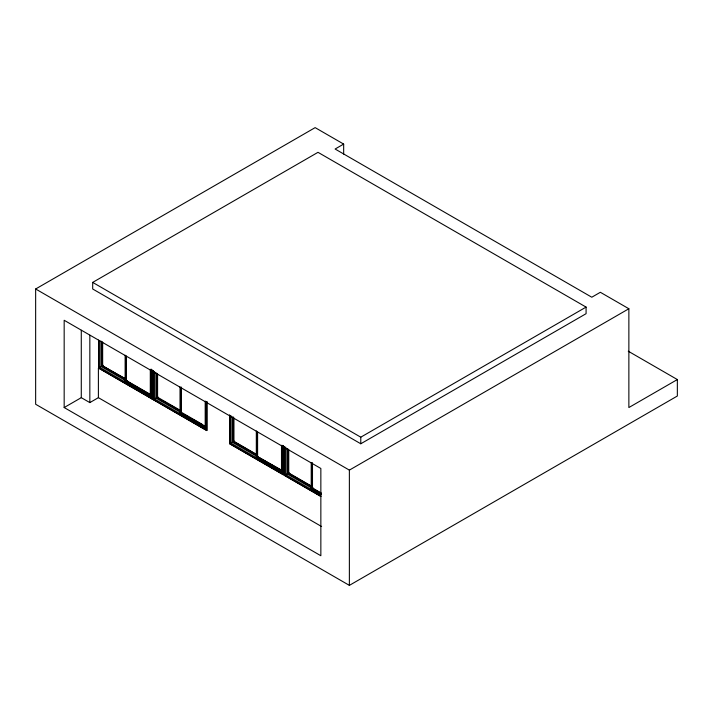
<?xml version="1.0" encoding="UTF-8"?>
<svg xmlns="http://www.w3.org/2000/svg" width="713" height="713" viewBox="0 0 713 713"><rect width="100%" height="100%" fill="white"/><g stroke="black" fill="none" stroke-linecap="round" stroke-linejoin="round"><path stroke-width="1.07" d="M628.269 351.215L677.35 379.557L677.35 396.018L349.37 585.373L35.65 404.253L35.65 288.988L315.146 127.627L343.666 144.088L343.666 154.079M92.69 282.401L317.998 152.324L586.086 307.098L586.086 313.684L360.778 443.771L92.69 288.988L92.69 282.401L360.778 437.185L586.086 307.098M343.666 144.088L335.11 149.026L591.79 297.223L600.346 292.285L628.866 308.747L628.866 407.542L677.35 379.557M102.369 342.427L102.369 365.716L126.049 379.058M99.677 340.859L99.677 367.284L101.389 366.295M101.959 341.58L101.959 365.965L103.1 365.306M64.17 407.542L320.85 555.739L320.85 468.468L64.17 320.271L64.17 407.542L81.282 397.667L89.838 402.604L98.394 397.667L321.608 526.533M125.987 355.653L125.987 381.161L127.128 380.501M154.578 371.455L154.578 398.986L156.29 397.997M156.86 373.273L156.86 397.667L180.665 410.911M157.573 373.969L157.573 397.257L158.001 397.007M180.888 387.355L180.888 412.854L205.629 426.641L205.629 401.143M180.888 412.854L205.629 426.641M230.869 415.501L230.869 443.031L232.581 442.042M233.151 417.319L233.151 441.712L234.292 441.053M257.589 432.256L257.589 456.65L281.27 469.983M285.77 447.194L285.77 474.724L287.482 473.735M288.052 449.012L288.052 473.405L289.193 472.746M312.08 463.094L312.08 488.601L313.221 487.942M35.65 288.988L349.37 470.117L628.866 308.747M157.573 397.257L180.015 410.207M234.782 441.828L256.306 454.252M312.142 486.489L288.747 472.986L288.747 449.707M102.369 365.716L125.764 379.218M256.02 454.422L233.561 441.454L233.561 417.06M311.857 486.658L288.462 473.156L288.462 449.867M101.959 365.965L126.272 380.002M156.86 397.667L181.173 411.704M233.151 441.712L256.528 455.206M288.052 473.405L312.365 487.442M126.682 380.742L151.013 394.779M181.601 412.444L202.171 424.324M204.043 425.403L205.914 426.481M312.775 488.182L321.198 493.04M257.589 456.65L281.92 470.687L281.92 445.188M320.912 493.2L312.49 488.343L312.49 462.844M126.165 380.929L101.103 366.464L101.103 341.135M181.066 412.631L156.004 398.157L156.004 372.828M256.395 456.115L232.295 442.203L232.295 416.882M312.258 488.369L287.196 473.904L287.196 448.575M125.987 381.161L150.3 395.198L150.3 369.69M312.08 488.601L321.429 493.993M320.859 494.653L311.224 489.091L311.224 462.666M99.677 367.284L150.871 396.838L150.871 369.316M154.578 398.986L205.772 428.54L205.772 402.114M230.869 443.031L282.063 472.585L282.063 446.16M285.77 474.724L320.85 494.974M320.912 496.337L284.63 475.384L284.63 446.427M320.77 496.417L229.586 443.771L229.586 414.806M360.778 437.185L360.778 443.771M349.37 470.117L349.37 585.373M284.487 446.507L284.487 475.464M283.204 445.598L283.204 474.564L229.729 443.691L229.729 415.839M283.061 445.678L283.061 474.644M282.348 445.99L282.348 472.416L256.324 457.398L256.324 430.964M281.492 445.438L281.492 470.936L257.179 456.899L257.179 431.401M233.846 418.005L233.846 441.294M206.913 401.553L206.913 430.518L153.438 399.636L153.438 370.68M206.77 401.633L206.77 430.599L98.394 368.024L98.394 397.667M206.057 401.945L206.057 428.37L180.032 413.353L180.032 386.918M205.201 401.392L205.201 426.891M181.316 387.106L181.316 412.604M157.288 374.138L157.288 397.417M153.295 370.76L153.295 399.726M152.012 369.86L152.012 398.817L98.537 367.944L98.537 340.101M151.869 369.94L151.869 398.897M151.156 369.147L151.156 396.678L125.132 381.651L125.132 355.226M150.728 369.45L150.728 394.949L126.397 380.902L126.397 356.509M102.654 342.267L102.654 365.546M89.838 335.217L89.838 402.604M81.282 330.279L81.282 397.667"/></g></svg>
